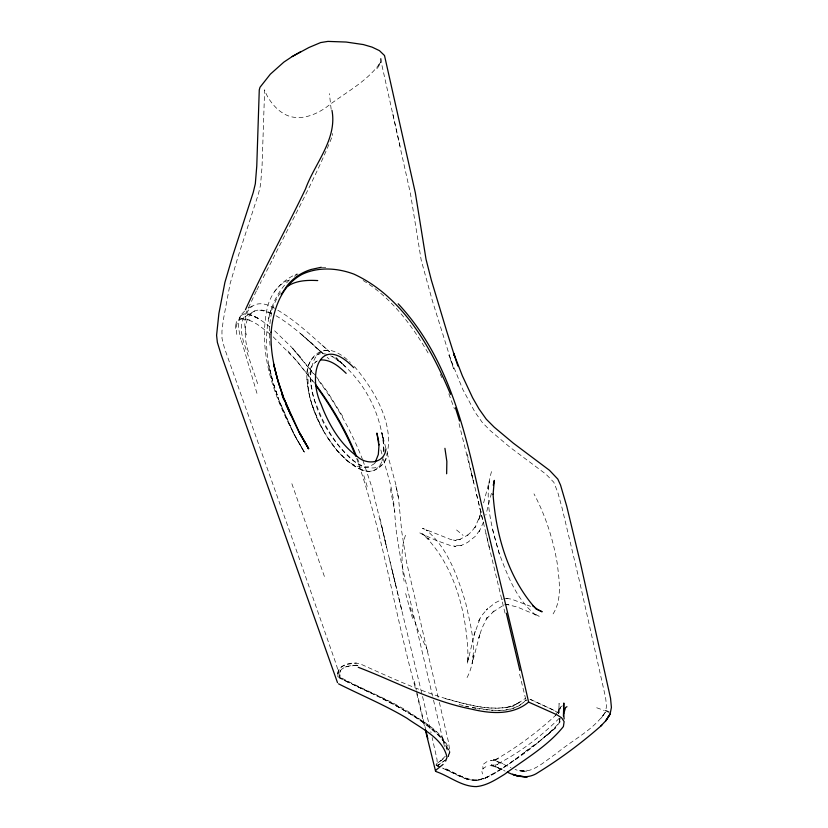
<?xml version="1.0" encoding="UTF-8"?>
<svg xmlns="http://www.w3.org/2000/svg" width="828" height="828" viewBox="0 0 828 828"><rect width="100%" height="100%" fill="white"/><g stroke="black" fill="none" stroke-linecap="round" stroke-linejoin="round"><path stroke-width="0.62" stroke-dasharray="4.14 3.1" d="M383.84 451.105L383.198 439.647L381.874 432.537L383.457 440.413L381.956 433.023L382.215 434.141M323.593 430.829C314.826 414.942 308.057 397.471 307.043 379.214C308.326 397.399 314.412 415.066 323.272 430.922C332.928 445.961 353.887 478.884 374.981 463.214M307.043 379.597C305.284 366.493 312.994 349.571 328.136 350.523M383.85 451.032C382.557 414.331 363.026 376.688 332.131 356.371L341.964 363.306L340.029 361.515L345.286 366.452L336.147 357.851M383.84 451.943L383.913 445.95M310.334 370.851C310.169 404.002 326.874 436.387 350.782 458.764A41.079 20.348 53.7 0 0 365.676 467.654M467.064 677.563C479.35 654.462 470.759 626.548 465.605 602.525C457.398 576.36 447.958 547.919 426.078 529.899L427.465 530.831L422.466 528.264L450.97 539.597L456.228 540.508L453.371 540.063L461.341 539.204L459.012 539.815L468.048 534.95L466.154 536.472L471.484 531.721L476.431 525.169L474.889 527.674L479.95 515.896L478.729 519.808L481.389 511.145M491.511 471.608C483.48 498.766 491.666 527.581 499.387 553.86C507.688 575.946 516.672 599.886 535.747 614.987L534.246 613.827L539.173 616.28L517.283 607.027L505.825 604.233M562.367 705.829L560.753 706.998L558.807 713.043L559.097 703.396L558.828 712.784M558.807 713.043L558.983 708.83L558.558 713.519M347.75 682.2L337.855 676.704C335.754 664.46 352.831 660.63 361.732 664.563C388.932 676.828 416.091 689.445 444.657 698.252C466.744 704.214 490.342 711.759 513.256 706.025C490.455 712.049 466.764 704.297 444.708 698.511M488.468 486.16L488.251 488.717L489.369 480.944L483.335 503.993M438.074 762.691L443.477 758.489C442.866 760.446 433.168 763.851 437.401 765.672L436.977 759.224L432.144 737.51M472.933 658.26L473.233 655.548L472.157 663.404L480.178 633.358L478.832 637.798L481.741 628.721L487.247 617.243L485.736 619.758L493.964 611.002L492.091 612.544L503.621 605.144M235.411 328.395L235.98 323.52M332.349 135.44L332.587 133.505M307.105 373.666C306.588 362.974 315.396 349.882 327.298 354.57M337.803 673.692C338.186 664.47 349.426 663.994 356.392 662.98M560.173 718.186L559.407 722.73C537.714 745.345 511.228 764.223 483.531 778.869C468.741 784.116 455.597 773.362 442.483 768.239M559.076 722.596L559.842 718.114M606.055 708.675L606.541 706.305L605.62 697.766L579.559 581.484L562.057 507.968L557.834 492.525L553.828 482.3L545.983 474.216L509.924 447.203L490.518 430.85L482.403 422.611L474.951 412.085L462.728 389.295L448.952 355.098L453.651 368.853L432.309 300.585L421.214 260.178L410.46 193.638L380.114 57.132C385.165 61.117 369.992 77.47 380.88 61.862C367.549 81.693 344.779 92.746 326.315 107.267C313.895 116.086 296.714 122.171 282.772 113.063C274.648 108.189 266.864 97.507 264.639 89.828L262.041 166.625L260.541 185.048L258.429 193.938L238.071 256.659L230.143 283.528L223.208 320.457L221.956 331.076L222.007 338.383L224.46 348.112L294.323 544.42L336.313 664.594L339.935 677.076C362.529 689.341 387.121 698.501 409.146 712.132C424.371 722.803 445.526 732.925 449.687 752.745L448.403 756.688M491.449 493.25L485.819 515.119M289.5 279.905C262.455 305.801 262.766 348.06 272.754 381.646L268.769 364.931L272.971 382.05L278.684 399.562L273.023 382.65L278.953 400.152L294.344 435.062L279.026 400.773L286.384 418.254L294.82 435.487L304.207 452.067C279.46 409.891 257.115 360.542 266.74 310.552C269.504 293.868 281.52 280.454 296.828 273.975M331.624 137.883C314.568 179.821 292.481 219.606 272.298 260.116M382.081 460.699L383.105 457.263M268.562 318.563L272.308 306.049M405.472 535.281C400.297 550.02 401.953 566.062 404.105 581.225M478.729 519.808L481.285 511.487M381.739 461.838C379.835 466.619 375.746 470.656 370.468 471.215C368.212 472.105 353.763 467.789 366.783 471.184C373.676 472.343 379.928 467.944 383.985 462.79C398.868 429.608 374.401 389.367 352.873 364.724M447.896 756.771L449.169 752.828C442.918 728.971 416.07 718.166 397.057 705.849C378.551 695.251 358.131 687.882 339.677 677.459C339.718 670.649 340.825 665.65 339.935 677.076M448.652 755.871L449.956 751.927L448.507 742.157L439.337 702.268M449.687 752.745L449.956 751.927M483.542 521.93L479.288 531.504L480.53 529.237L475.086 536.492L467.52 542.495L460.668 545.735L462.438 545.155L453.651 546.107L455.907 546.397L450.204 545.435L435.652 540.218L419.454 532.746L424.184 535.167L429.194 539.328L422.611 533.853C455.41 565.265 467.416 615.287 468.089 659.45L468.193 656.18L467.189 663.89L475.168 631.153L473.978 635.376L480.012 618.495L478.677 620.969L481.699 615.566L487.63 608.632L486.171 610.019L495.33 602.732L502.544 599.172M256.307 291.104L243.028 319.349L241.735 323.779L241.269 331.283L243.318 341.177L258.367 385.879M271.75 261.193L261.751 280.537M256.877 289.986L261.213 281.582M244.674 311.038L241.538 314.298L239.178 318.728L240.958 315.416C236.083 322.444 239.53 331.531 240.689 339.18M386.334 458.443C380.238 474.289 360.035 467.582 351.041 458.288C335.009 444.232 324.017 425.219 316.669 405.389C302.675 376.885 312.663 327.174 350.316 362.374M605.34 712.246L601.221 718.114L605.34 712.246C593.2 730.317 572.251 740.015 555.981 753.842C544.027 761.398 530.572 776.353 515.057 769.378M553.114 613.879C562.574 598.716 559.086 579.548 557.14 562.781C552.98 538.821 545.424 515.368 533.988 493.871M555.516 715.268L560.753 706.998M271.781 313.533C243.68 298.784 241.548 333.891 248.7 352.386M560.318 721.633L554.75 728.568L536.378 743.834M445.34 756.202L440.579 760.88M340.494 670.452C344.614 665.66 352.19 665.194 358.141 665.484M274.285 291.704L279.75 285.422L286.478 280.961L289.945 279.75M280.485 292.698C269.307 308.026 268.603 328.499 270.125 346.766M559.283 718.249C540.529 736.961 518.783 753.366 495.072 765.258L498.001 764.254L489.379 765.745L493.002 766.076L502.12 769.409L491.356 764.782L505.101 771.096M556.499 714.543C537.869 731.807 517.169 747.28 495.144 759.938L498.197 758.758L490.497 760.497L494.171 760.653L503.31 763.726L493.302 759.711L510.959 767.68M438.405 765.796L437.712 765.372L445.837 759.897M547.173 735.274L555.34 727.895L536.865 743.389L513.877 760.404M445.371 760.011L437.929 765.165L437.401 765.672L438.126 766.148M437.712 765.372L438.271 764.906M525.231 751.596L536.679 743.068M524.859 752.248C511.642 761.843 498.777 772.358 483.655 778.837L492.619 774.563M486.936 761.636L482.496 764.855L483.19 768.943M514.002 760.301C502.058 768.239 490.279 778.268 475.603 780.235M315.292 362.25L316.669 361.298M485.86 766.707L481.378 769.75L482.569 773.942M294.416 276.273L298.463 273.54M506.767 707.516L518.049 703.51L512.874 705.963L521.516 700.995M517.914 703.407L525.552 698.242M317.238 360.925C305.511 368.108 307.602 384.513 309.693 396.084M254.713 310.883L238.702 320.55L236.901 323.758L236.28 328.664L236.87 335.288M274.668 308.306C250.956 294.406 240.079 314.837 246.754 336.323M248.566 308.099L254.455 304.663M526.36 699.846L525.469 700.395L526.991 700.229M249.176 314.216L250.491 313.439M240.689 315.768L243.598 314.143C249.321 313.501 254.6 316.317 259.423 319.008L248.069 314.009L243.918 313.843M344.924 667.016L356.319 665.143M483.738 778.382C469.372 783.837 456.745 772.876 443.974 768.094M476.007 780.421L483.655 778.837M522.478 771.106L527.032 771.21L518.307 770.557L522.478 771.106L527.022 770.195M503.786 598.82L508.33 598.582L506.094 598.344L511.58 599.161L530.644 606.365M504.594 604.833L508.702 604.616L506.788 604.357M321.606 267.672L326.522 267.589M241.652 319.018C253.037 319.049 261.938 327.909 270.445 334.419M491.521 710.072C503.465 711.138 517.086 709.627 525.625 700.281C517.283 709.938 503.455 711.366 491.48 710.31M476.214 780.4C464.28 780.431 454.489 772.514 443.694 768.487M490.362 710.031L472.477 707.485M483.355 709.461L490.321 710.269M472.302 707.692L476.09 708.375M477.342 708.602L479.867 709.058M356.05 665.153L357.82 665.505M259.847 310.169L265.664 311.359L272.195 314.267M469.052 779.728L463.545 777.916L469.6 779.935M459.147 704.576L468.72 706.812M464.912 706.17L468.513 707.008M249.88 320.084L244.684 318.625A99.246 23.588 52.8 0 0 235.959 323.5M596.709 707.764L604.347 710.527M248.069 314.009C256.225 316.42 263.232 321.523 269.762 326.812M437.722 766.086L439.357 766.749M437.267 765.869L439.792 766.935M463.494 777.451L442.442 768.053M330.672 355.833L332.98 356.847M362.333 470.076C334.916 457.273 319.691 427.714 310.686 400.183M558.672 713.27L554.149 710.393L529.93 699.318M554.149 710.393L529.889 699.101M357.054 686.464C380.921 697.776 405.058 709.078 426.348 724.883C434.824 732.159 446.013 739.715 447.389 751.731M369.298 692.28L338.849 677.77M382.319 698.604C400.317 707.723 418.202 717.524 433.634 730.648C439.564 736.371 446.882 742.602 447.41 751.42M277.846 310.231C296.952 321.554 312.984 337.172 329.523 351.796L321.481 344.541M276.014 315.747C293.526 326.139 308.213 340.443 323.313 353.929M363.14 280.516C392.099 298.194 412.737 326.356 429.453 355.295M436.066 765.155L436.863 765.755M435.973 764.896L436.791 765.527M456.58 529.972L463.09 535.374M327.163 357.334L329.089 359.062M318.811 349.871L311.017 342.906L323.572 354.136M319.08 350.12L325.156 355.585M274.637 330.807L291.632 347.305L315.654 375.829M273.199 336.861L296.931 361.174L314.847 383.436M335.878 357.624L341.809 363.109M300.554 357.199L291.766 347.377L313.346 373.625M287.989 350.969L296.931 361.174M296.848 361.101L314.681 383.923M316.41 376.812L327.567 392.13L344.044 418.492M318.573 380.528C336.406 404.851 351.538 431.202 362.467 459.343M327.929 437.991L337.4 450.825L347.418 460.968A40.914 19.168 53.3 0 0 361.991 469.921M427.921 651.263L417.664 629.518L409.487 605.434M440.258 374.235L441.873 377.682M448.848 393.9L454.437 408.96M357.499 458.733L358.907 462.127M356.661 458.401C382.878 533.273 394.511 612.461 415.594 688.855M362.954 460.503L372.145 487.982L386.697 547.546L379.359 515.565M291.87 483.718L325.342 579.145M525.749 699.308L519.291 673.029M256.959 393.331L241.01 339.201M363.802 475.593L367.963 488.82M412.582 618.516L405.648 593.5M499.367 554.294L492.463 529.258M383.343 459.074L390.588 484.897L393.372 498.798L396.384 532.28L401.218 562.15L432.454 695.644M385.817 448.103L381.956 433.023M387.131 453.03L395.639 483.759L398.465 497.773L401.766 531.659L406.465 561.798L438.178 697.321M459.043 423.677L473.761 483.128L466.516 451.074M380.87 449.956L381.998 454.199M389.357 558.972L395.329 583.512L384.316 537.672M471.505 473.161L489.472 547.908M505.028 613.093L485.87 533.429M416.743 693.574L424.764 727.46M444.47 746.463L432.744 696.886M421.68 692.953L395.37 583.75M482.476 519.291L476.545 494.451M392.234 570.678L402.294 612.42M422.539 696.493L431.046 732.759M414.279 681.351L416.36 690.138M416.65 691.39L425.54 728.982M381.915 527.032L384.12 536.616M390.319 488.727L394.884 512.077M400.079 146.328L392.627 113.022M395.939 486.15L398.465 497.773M331.148 109.255L329.409 93.636M337.948 676.331L337.814 673.402M309.123 341.177L300.171 333.26L312.787 344.438L309.123 341.177M304.331 452.036L294.809 435.797L304.331 452.036"/><path stroke-width="1.24" d="M563.785 708.903L563.827 703.013L563.413 716.148M379.089 444.046L378.324 454.52L375.229 462.262M446.644 473.771L446.851 461.444L444.926 448.321M493.095 494.388L494.316 480.375L493.26 485.249M271.139 332.546C272.888 310.365 281.127 285.712 301.847 274.472C318.128 266.595 337.327 267.91 353.918 274.12C402.574 296.621 430.757 346.818 450.525 394.335M563.682 713.964L565.555 707.516L566.952 706.708M385.931 448.89C384.647 463.628 366.7 465.357 357.427 456.642C339.915 443.86 328.633 424.278 321.109 404.302C307.147 375.032 319.442 332.038 353.784 367.704M445.671 761.118L447.006 757.237C442.783 738.058 421.721 728.775 407.065 718.3C385.092 705.135 361.35 695.344 338.538 683.835M358.245 667.296C395.546 681.527 431.409 701.264 471.091 709.037C490.3 713.726 512.604 715.599 528.606 702.082L556.975 714.802L561.622 717.824L564.127 721.612L563.402 726.56C547.556 746.37 524.786 759.162 504.697 774.201C495.92 779.583 486.936 785.565 476.421 786.6C461.745 786.693 449.749 776.374 436.428 771.706L435.507 770.971L435.839 770.175L443.094 764.399M245.461 309.713C263.946 268.727 286.177 229.542 305.522 188.95C314.723 163.354 337.369 139.363 331.987 110.403M281.209 294.509L287.109 285.691A99.246 68.983 54.5 0 1 311.069 269.493L321.254 267.268M600.59 726.27L605.879 720.681L610.101 714.046L611.416 707.422L610.536 698.242L580.697 564.251L566.735 506.25L560.546 485.115L557.803 479.081L549.45 470.273L513.277 443.125L494.202 427.165L486.284 419.206L479.029 408.96L472.581 397.699L462.366 375.829L453.661 353.308L454.634 356.237L446.758 331.386L431.357 280.164L426.037 259.319L415.335 192.883L384.502 55.517L379.441 50.643L372.062 47.113L363.347 44.567L346.125 42.042L327.909 41.4L320.622 42.58L309.01 47.475L292.294 56.49L283.859 62.11L270.342 74.168L260.002 87.282L259.267 89.9L256.773 166.014L255.324 183.775L253.244 192.427L232.854 255.334L224.905 282.389L218.902 313.439L216.584 335.299L217.371 342.388L221.066 354.477L337.503 682.645M601.78 725.204C581.98 742.726 560.587 758.603 538.107 772.503C528.595 779.179 517.045 777.078 507.305 772.1M287.44 286.384C296.196 280.371 307.478 280.019 317.735 280.568M292.222 56.532L300.854 51.595M320.539 359.952C330.776 359.342 339.242 366.7 346.166 373.345M517.293 775.919L526.991 776.954L517.293 775.919L512.584 774.315L518.39 775.888M605.62 710.559L608.953 712.08M535.271 608.487L542.154 611.799L537.517 609.491L532.601 605.454L534.101 606.789C507.554 575.915 495.868 534.195 493.064 494.181M398.185 303.783C449.18 358.276 465.595 432.661 481.244 503.165C496.955 569.488 513.536 635.604 528.606 702.082M435.507 770.971L425.323 729.851M315.582 384.451C332.069 406.693 346.228 430.757 356.568 456.476M316.13 385.983C331.914 407.759 345.618 431.14 355.709 456.104M285.908 404.675L299.312 432.765L308.699 448.704L299.436 432.692L308.554 448.766L299.343 432.475L283.88 398.527L290.783 415.045L283.725 397.854L277.918 380.808L273.654 364.196L277.918 380.808L283.342 397.202C275.972 376.264 269.99 354.322 271.18 331.914M281.727 394.024L283.849 399.945M453.661 353.308L457.905 366.007M455.421 407.8L459.571 421.028M506.343 613.217L519.86 670.421M425.82 730.182L427.797 738.555M378.82 442.162L376.916 433.065L378.8 444.905M564.127 718.952L563.661 713.301M610.101 714.046L605.879 720.681L610.101 714.046"/></g></svg>
